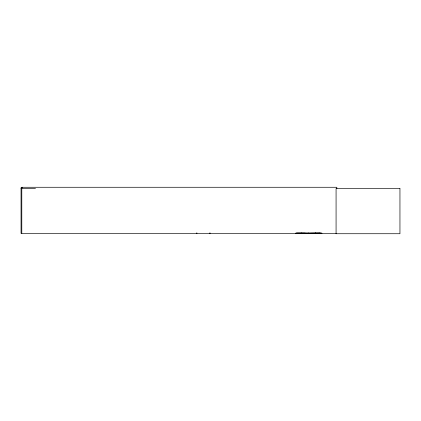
<?xml version="1.0" encoding="UTF-8"?>
<svg xmlns="http://www.w3.org/2000/svg" width="421" height="421" viewBox="0 0 421 421"><rect width="100%" height="100%" fill="white"/><g stroke="black" fill="none" stroke-linecap="round" stroke-linejoin="round"><path stroke-width="0.63" d="M301.773 233.05L301.778 233.313M320.107 233.05L320.107 233.35L320.102 233.05L295.895 233.055M320.065 233.187L295.879 233.176M310.619 233.255L321.912 233.129M310.619 233.318L321.912 233.223M22.366 187.745L21.05 187.745L21.05 233.35L336.158 233.35M21.05 188.592L35.49 188.592M296.747 233.15L305.209 233.139M295.889 233.323L320.113 233.313L320.055 233.05M315.54 233.302L315.492 233.008M336.816 188.592L336.816 187.271L21.792 187.271L21.792 233.35M315.445 232.976L315.445 233.35M308.672 232.976L308.672 233.35M210.116 232.976L210.116 233.35M209.742 232.976L209.742 233.35M196.949 232.976L196.949 233.35M196.575 232.976L196.575 233.35M301.72 233.334L301.768 233.05L301.762 233.339M399.95 188.592L336.074 188.592L336.074 233.729L399.95 233.729L399.95 188.592"/></g></svg>
